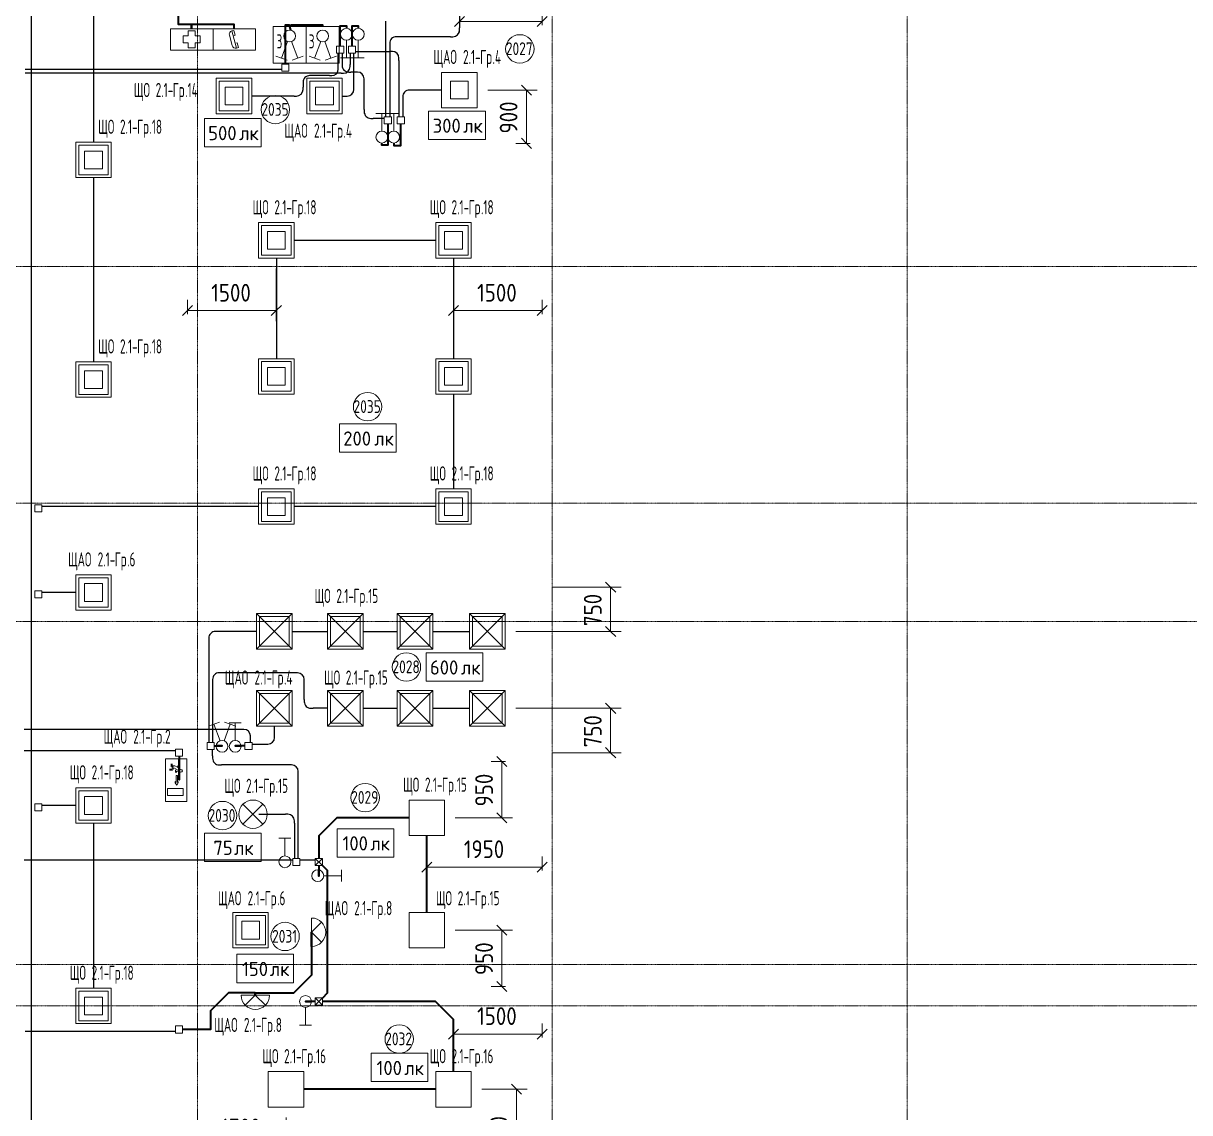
# Model space of a CAD drawing. Header units: millimetres. Extents: x -4730 to 98194, y -4296 to 93388.
# Drawn here: x 6558 to 26276, y 14695 to 33109 of the extents above; entities that cross this region are included whole.
import ezdxf

# ---------------------------------------------------------------- set-up
doc = ezdxf.new("R2010")
doc.units = ezdxf.units.MM
doc.linetypes.add('Линия сетки', pattern=[22.225, 12.7, -3.175, 3.175, -3.175])
for name, color, linetype, lineweight, true_color in [('Кабельные лотки', 5, 'Continuous', 25, 0x0000ff), ('Короба', 7, 'Continuous', 25, 0x008000), ('Соединительные детали коробов', 7, 'Continuous', 25, 0x008000), ('Типовые аннотации', 5, 'Continuous', 18, 0x0000ff)]:
    doc.layers.add(name, color=color, linetype=linetype, lineweight=lineweight, true_color=true_color)
for name, color, linetype, lineweight in [('Марки помещений', 7, 'Continuous', 9), ('Марки силовых электроприборов', 7, 'Continuous', 9), ('Оси', 7, 'Continuous', 9), ('Провода', 7, 'Continuous', 35), ('Размеры', 7, 'Continuous', 9), ('Размеры-120', 7, 'Continuous', 9)]:
    doc.layers.add(name, color=color, linetype=linetype, lineweight=lineweight)
doc.styles.add('GOST Common', font='GOST_Common.ttf', dxfattribs={"width": 0.6, "height": 240})
doc.styles.add('GOST Common_2', font='GOST_Common.ttf', dxfattribs={"height": 240})
doc.styles.add('GOST Common_3', font='GOST_Common.ttf', dxfattribs={"width": 0.9, "height": 300})
doc.styles.add('GOST Common_4', font='GOST_Common.ttf', dxfattribs={"width": 0.8, "height": 216})
doc.dimstyles.new('ADSK_Проверочный', dxfattribs={"dimscale": 304.8, "dimtxt": 301.714499, "dimasz": 0.556693, "dimexe": 0.590551, "dimexo": 0.590551, "dimgap": 0.19685, "dimtad": 1, "dimdec": 3, "dimrnd": 0.001, "dimdsep": 46, "dimtxsty": 'GOST Common_3', "dimblk1": 'OBLIQUE', "dimblk2": 'OBLIQUE', "dimsah": 1, "dimcen": 0.09, "dimazin": 0, "dimtfac": 1, "dimtdec": 4, "dimtix": 1, "dimtmove": 0, "dimatfit": 3, "dimfxl": 1, "dimtvp": 1, "dimtolj": 1, "dimtzin": 0, "dimarcsym": 2})

# ---------------------------------------------------------------- blocks, each defined once
blk = doc.blocks.new('M_Короб_ отвод - Плоский торец - ПВХ - Стандартная-2386742-2-й этаж')
at = {"layer": 'Соединительные детали коробов'}
for p, q in [((0, 111.95), (0, 150.05)), ((-150.05, 0), (-111.95, 0))]:
    blk.add_line(p, q, dxfattribs=at)
blk.add_arc((-111.95, 111.95), 111.95, 270, 0, dxfattribs=at)
blk = doc.blocks.new('DIMBLOCK99-2-й этаж')
at = {"layer": 'Размеры-120'}
for p, q in [((14310, 15090), (15076, 15090)), ((14896, 15090), (14310, 15090)), ((14896, 15090), (14811, 15175)), ((14896, 13510), (14896, 15090)), ((14896, 15090), (14981, 15005)), ((14956, 13510), (14716, 13510)), ((14896, 13510), (14811, 13595)), ((14896, 13510), (14981, 13425)), ((14896, 13510), (14956, 13510))]:
    blk.add_line(p, q, dxfattribs=at)
at = {"layer": 'Размеры-120', "color": 0, "insert": (14444, 13950), "char_height": 300, "width": 840.71, "attachment_point": 1, "rotation": 90, "line_spacing_factor": 1.022761, "style": 'GOST Common_3'}
blk.add_mtext('1580', dxfattribs=at)
blk = doc.blocks.new('_Oblique')
at = {"color": 0, "linetype": 'ByBlock', "lineweight": -2}
blk.add_line((-0.5, -0.5), (0.5, 0.5), dxfattribs=at)
blk = doc.blocks.new('DIMBLOCK100-2-й этаж')
at = {"layer": 'Размеры-120'}
for p, q in [((13830, 15567), (13830, 16204)), ((15330, 15964), (15330, 16204)), ((13830, 16024), (13745, 15940)), ((13830, 16024), (13915, 16109)), ((13830, 16024), (15330, 16024)), ((13830, 16024), (13830, 15567)), ((15330, 16024), (15245, 15940)), ((15330, 16024), (15415, 16109)), ((15330, 16024), (15330, 15964))]:
    blk.add_line(p, q, dxfattribs=at)
at = {"layer": 'Размеры-120', "color": 0, "insert": (14230, 16477), "char_height": 300, "width": 840.71, "attachment_point": 1, "line_spacing_factor": 1.022761, "style": 'GOST Common_3'}
blk.add_mtext('1500', dxfattribs=at)
blk = doc.blocks.new('DIMBLOCK101-2-й этаж')
at = {"layer": 'Размеры-120'}
for p, q in [((11000, 14612), (11000, 13962)), ((11000, 14142), (11000, 14612)), ((9500, 14082), (9500, 14322)), ((9500, 14142), (9585, 14227)), ((11000, 14142), (11085, 14227)), ((9500, 14142), (9415, 14057)), ((9500, 14142), (11000, 14142)), ((9500, 14142), (9500, 14082)), ((11000, 14142), (10915, 14057))]:
    blk.add_line(p, q, dxfattribs=at)
at = {"layer": 'Размеры-120', "color": 0, "insert": (9900, 14594), "char_height": 300, "width": 840.71, "attachment_point": 1, "line_spacing_factor": 1.022761, "style": 'GOST Common_3'}
blk.add_mtext('1500', dxfattribs=at)
blk = doc.blocks.new('DIMBLOCK102-2-й этаж')
at = {"layer": 'Размеры-120'}
for p, q in [((13860, 17780), (14829, 17780)), ((14649, 17780), (13860, 17780)), ((14649, 17780), (14564, 17865)), ((14649, 16830), (14649, 17780)), ((14649, 17780), (14733, 17695)), ((14709, 16830), (14469, 16830)), ((14649, 16830), (14564, 16915)), ((14649, 16830), (14733, 16745)), ((14649, 16830), (14709, 16830))]:
    blk.add_line(p, q, dxfattribs=at)
at = {"layer": 'Размеры-120', "color": 0, "insert": (14197, 17021), "char_height": 300, "width": 681.16, "attachment_point": 1, "rotation": 90, "line_spacing_factor": 1.022761, "style": 'GOST Common_3'}
blk.add_mtext('950', dxfattribs=at)
blk = doc.blocks.new('DIMBLOCK103-2-й этаж')
at = {"layer": 'Размеры-120'}
for p, q in [((14649, 20630), (14564, 20715)), ((14709, 20630), (14469, 20630)), ((14649, 19680), (14649, 20630)), ((14649, 20630), (14733, 20545)), ((14649, 20630), (14709, 20630)), ((14649, 19680), (14564, 19765)), ((13860, 19680), (14829, 19680)), ((14649, 19680), (13860, 19680)), ((14649, 19680), (14733, 19595))]:
    blk.add_line(p, q, dxfattribs=at)
at = {"layer": 'Размеры-120', "color": 0, "insert": (14197, 19871), "char_height": 300, "width": 681.16, "attachment_point": 1, "rotation": 90, "line_spacing_factor": 1.022761, "style": 'GOST Common_3'}
blk.add_mtext('950', dxfattribs=at)
blk = doc.blocks.new('DIMBLOCK104-2-й этаж')
at = {"layer": 'Размеры-120'}
for p, q in [((13380, 19202), (13380, 18666)), ((13380, 18846), (13380, 19202)), ((13380, 18846), (13465, 18931)), ((15330, 18786), (15330, 19026)), ((15330, 18846), (15415, 18931)), ((13380, 18846), (13295, 18761)), ((13380, 18846), (15330, 18846)), ((15330, 18846), (15245, 18761)), ((15330, 18846), (15330, 18786))]:
    blk.add_line(p, q, dxfattribs=at)
at = {"layer": 'Размеры-120', "color": 0, "insert": (14005, 19298), "char_height": 300, "width": 840.71, "attachment_point": 1, "line_spacing_factor": 1.022761, "style": 'GOST Common_3'}
blk.add_mtext('1950', dxfattribs=at)
blk = doc.blocks.new('DIMBLOCK105-2-й этаж')
at = {"layer": 'Размеры-120'}
for p, q in [((14882, 21530), (16667, 21530)), ((16487, 21530), (14882, 21530)), ((16487, 21530), (16402, 21615)), ((16487, 20780), (16487, 21530)), ((16487, 21530), (16572, 21445)), ((15510, 20780), (16667, 20780)), ((16487, 20780), (15510, 20780)), ((16487, 20780), (16402, 20865)), ((16487, 20780), (16572, 20695))]:
    blk.add_line(p, q, dxfattribs=at)
at = {"layer": 'Размеры-120', "color": 0, "insert": (16035, 20871), "char_height": 300, "width": 681.16, "attachment_point": 1, "rotation": 90, "line_spacing_factor": 1.022761, "style": 'GOST Common_3'}
blk.add_mtext('750', dxfattribs=at)
blk = doc.blocks.new('DIMBLOCK106-2-й этаж')
at = {"layer": 'Размеры-120'}
for p, q in [((16487, 23580), (16402, 23665)), ((15510, 23580), (16667, 23580)), ((16487, 23580), (15510, 23580)), ((16487, 23580), (16487, 22830)), ((16487, 23580), (16572, 23495)), ((16487, 22830), (16402, 22915)), ((14882, 22830), (16667, 22830)), ((16487, 22830), (14882, 22830)), ((16487, 22830), (16572, 22745))]:
    blk.add_line(p, q, dxfattribs=at)
at = {"layer": 'Размеры-120', "color": 0, "insert": (16035, 22921), "char_height": 300, "width": 681.16, "attachment_point": 1, "rotation": 90, "line_spacing_factor": 1.022761, "style": 'GOST Common_3'}
blk.add_mtext('750', dxfattribs=at)
blk = doc.blocks.new('DIMBLOCK107-2-й этаж')
at = {"layer": 'Размеры-120'}
for p, q in [((13830, 28962), (13830, 28073)), ((13830, 28253), (13830, 28962)), ((15330, 28193), (15330, 28433)), ((13830, 28253), (13745, 28168)), ((13830, 28253), (13915, 28338)), ((13830, 28253), (15330, 28253)), ((15330, 28253), (15245, 28168)), ((15330, 28253), (15415, 28338)), ((15330, 28253), (15330, 28193))]:
    blk.add_line(p, q, dxfattribs=at)
at = {"layer": 'Размеры-120', "color": 0, "insert": (14230, 28705), "char_height": 300, "width": 840.71, "attachment_point": 1, "line_spacing_factor": 1.022761, "style": 'GOST Common_3'}
blk.add_mtext('1500', dxfattribs=at)
blk = doc.blocks.new('DIMBLOCK108-2-й этаж')
at = {"layer": 'Размеры-120'}
for p, q in [((10835, 28962), (10835, 28073)), ((10835, 28253), (10835, 28962)), ((9335, 28193), (9335, 28433)), ((9335, 28253), (9250, 28168)), ((9335, 28253), (9420, 28338)), ((9335, 28253), (10835, 28253)), ((9335, 28253), (9335, 28193)), ((10835, 28253), (10750, 28168)), ((10835, 28253), (10920, 28338))]:
    blk.add_line(p, q, dxfattribs=at)
at = {"layer": 'Размеры-120', "color": 0, "insert": (9735, 28705), "char_height": 300, "width": 840.71, "attachment_point": 1, "line_spacing_factor": 1.022761, "style": 'GOST Common_3'}
blk.add_mtext('1500', dxfattribs=at)
blk = doc.blocks.new('DIMBLOCK109-2-й этаж')
at = {"layer": 'Размеры-120'}
for p, q in [((13930, 33140), (13845, 33055)), ((13930, 33302), (13930, 32960)), ((13930, 33140), (13930, 33302)), ((13930, 33140), (14015, 33225)), ((13930, 33140), (15330, 33140)), ((15330, 33140), (15245, 33055)), ((15330, 33080), (15330, 33320)), ((15330, 33140), (15415, 33225)), ((15330, 33140), (15330, 33080))]:
    blk.add_line(p, q, dxfattribs=at)
at = {"layer": 'Размеры-120', "color": 0, "insert": (14267, 33592), "char_height": 300, "width": 871.39, "attachment_point": 1, "line_spacing_factor": 1.022761, "style": 'GOST Common_3'}
blk.add_mtext('1400', dxfattribs=at)
blk = doc.blocks.new('DIMBLOCK110-2-й этаж')
at = {"layer": 'Размеры-120'}
for p, q in [((14410, 31980), (15244, 31980)), ((15064, 31980), (14410, 31980)), ((15064, 31980), (14980, 32065)), ((15064, 31080), (15064, 31980)), ((15064, 31980), (15149, 31895)), ((15064, 31080), (14980, 31165)), ((15124, 31080), (14884, 31080)), ((15064, 31080), (15149, 30995)), ((15064, 31080), (15124, 31080))]:
    blk.add_line(p, q, dxfattribs=at)
at = {"layer": 'Размеры-120', "color": 0, "insert": (14612, 31246), "char_height": 300, "width": 681.16, "attachment_point": 1, "rotation": 90, "line_spacing_factor": 1.022761, "style": 'GOST Common_3'}
blk.add_mtext('900', dxfattribs=at)
blk = doc.blocks.new('ADSK_Марка_Помещение_1_ГОСТ21-501-2011 - Номер-85995-2-й этаж')
at = {"layer": 'Марки помещений'}
blk.add_circle((0, 0), 2, dxfattribs=at)
blk = doc.blocks.new('Морка помещения_освещённость_ - Морка помещения_освещённость_-1484368-2-й этаж')
at = {"layer": 'Марки помещений', "color": 190, "true_color": 0x8000ff}
for p, q in [((-4, 0), (-4, 4)), ((-4, 4), (4, 4)), ((4, 4), (4, 0)), ((4, 0), (-4, 0))]:
    blk.add_line(p, q, dxfattribs=at)

msp = doc.modelspace()

# ---------------------------------------------------------------- linework, layer by layer
at = {"layer": 'Кабельные лотки'}
msp.add_line((6695.0021, 278.1437), (6695.0021, 43348.1437), dxfattribs=at)
at = {"layer": 'Короба'}
for p, q in [((7747.264, 33989.5899), (7747.264, 31097.5)), ((13932.264, 33482.5), (13932.264, 33032.55)), ((12688.6516, 31530.7742), (12688.6516, 33142.7077)), ((12751.6516, 32732.45), (12751.6516, 31530.7742)), ((13782.214, 32882.5), (12901.7016, 32882.5)), ((11883.4139, 32374.6383), (11883.4139, 32604.5883)), ((11946.4139, 32604.5883), (11946.4139, 32434.6383)), ((12083.4139, 32604.5883), (12083.4139, 32414.6383)), ((12146.4139, 32030.05), (12146.4139, 32604.5883)), ((12174.9139, 32633.0883), (12758.6016, 32633.0883)), ((12908.6516, 32483.0383), (12908.6516, 31530.7742)), ((10925.9144, 32327.4765), (6588.7808, 32327.4765)), ((11933.3639, 32264.5883), (6588.7808, 32264.5883)), ((11733.3639, 32224.5883), (11436.4639, 32224.5883)), ((12170.1016, 32284.5883), (12096.4639, 32284.5883)), ((11286.4139, 32074.5383), (11286.4139, 32030.05)), ((12320.1516, 31652.3242), (12320.1516, 32134.5383)), ((13634.764, 31980), (13121.7016, 31980)), ((11136.3639, 31880), (10419.764, 31880)), ((11949.764, 31880), (11996.3639, 31880)), ((12971.6516, 31829.95), (12971.6516, 31530.7742)), ((12660.1516, 31502.2742), (12470.2016, 31502.2742)), ((7747.264, 30502.5), (7747.264, 27384.5899)), ((13534.764, 29440), (11134.764, 29440)), ((10837.264, 29142.5), (10837.264, 27437.5)), ((13832.264, 29142.5), (13832.264, 27437.5)), ((13832.264, 26842.5), (13832.264, 25237.5)), ((10539.764, 24940), (6873.353, 24940)), ((13534.764, 24940), (11134.764, 24940)), ((7449.764, 23487.0899), (6873.353, 23487.0899)), ((9693.9697, 22679.95), (9693.9697, 20954.2452)), ((10507.3772, 22830), (9844.0197, 22830)), ((11102.3772, 22830), (11707.3772, 22830)), ((12302.3772, 22830), (12884.764, 22830)), ((13479.764, 22830), (14107.3772, 22830)), ((11157.3272, 22130), (9907.0197, 22130)), ((9756.9697, 21979.95), (9756.9697, 20954.2452)), ((11307.3772, 21680.05), (11307.3772, 21979.95)), ((11707.3772, 21530), (11457.4272, 21530)), ((12302.3772, 21530), (12884.764, 21530)), ((13479.764, 21530), (14107.3772, 21530)), ((10246.9197, 21174.2452), (6573.8721, 21174.2452)), ((10804.8772, 21075.7952), (10804.8772, 21232.5)), ((10396.9697, 20954.2452), (10396.9697, 21024.1952)), ((10425.4697, 20925.7452), (10654.8272, 20925.7452)), ((9131.386, 20812.8544), (6571.386, 20812.8544)), ((9756.9697, 20724.1653), (9756.9697, 20834.2452)), ((11055.3221, 20574.1153), (9907.0197, 20574.1153)), ((11205.3721, 18994.1153), (11205.3721, 20424.0653)), ((7449.764, 19887.0899), (6873.353, 19887.0899)), ((10540, 19740), (10992.3221, 19740)), ((7747.264, 19589.5899), (7747.264, 16797.5)), ((11142.3721, 19589.95), (11142.3721, 18994.1153)), ((11113.8721, 18965.6153), (6573.8721, 18965.6153)), ((11493.8721, 18965.6153), (11233.8721, 18965.6153)), ((9131.386, 16069.8544), (6591.386, 16069.8544))]:
    msp.add_line(p, q, dxfattribs=at)
at = {"layer": 'Оси', "linetype": 'Линия сетки'}
for p, q in [((9500, 93388.3703), (9500, -3096.3487)), ((15500, 93388.3703), (15500, -3096.3487)), ((21500, 93388.3703), (21500, -3096.3487)), ((98194.2682, 29000), (-3530.0173, 29000)), ((98194.2682, 25000), (-3530.0173, 25000)), ((98194.2682, 23000), (-3530.0173, 23000)), ((98194.2682, 17200), (-3530.0173, 17200)), ((98194.2682, 16500), (-3530.0173, 16500))]:
    msp.add_line(p, q, dxfattribs=at)
at = {"layer": 'Провода'}
for p, q in [((13380.3575, 18080), (13380.3575, 19380)), ((13530, 15090), (11300, 15090))]:
    msp.add_line(p, q, dxfattribs=at)
at = {"layer": 'Провода', "flags": 128}
for points in [[(9401.4515, 33016.7452), (9400, 33090), (9180.4662, 33090), (9180.4696, 33228.3234)], [(10121.4515, 33016.7452), (10120, 33090), (9400, 33090), (9401.4515, 33016.7452)], [(11080.3492, 32995), (11060, 33075), (10985.9096, 33075), (10985.914, 32418.9765)], [(11620, 33054.3567), (11620, 33075), (11080, 33075), (11078.7513, 33054.3567)], [(11914.9131, 32724.5883), (11914.909, 33064.5903), (12020, 33064.5903), (12020, 33024.3567)], [(12114.9131, 32724.5883), (12114.909, 33064.5903), (12220, 33064.5903), (12220, 33024.3567)], [(12720.151, 31410.7742), (12720.1468, 31050.7762), (12620.0416, 31050.7762), (12620.0416, 31085.6433)], [(12820.0416, 31085.6433), (12820.0416, 31045), (12940.1468, 31045), (12940.151, 31410.7742)], [(9191.3854, 20721.3544), (9191.3812, 20320), (9191.3812, 20674.9821)], [(9785.4697, 20894.2458), (9917.864, 20894.2472), (9818.1272, 20894.2472)], [(10305.4697, 20894.2457), (10140, 20894.2472), (10239.7369, 20894.2472)], [(13080, 19680), (11858.6673, 19680), (11553.8692, 19375.2), (11553.8717, 18994.1153)], [(11553.8709, 18874.1153), (11553.8673, 18694.1173), (11553.8673, 18798.3254)], [(11613.8709, 18874.1153), (11695.2886, 18792.696), (11695.2886, 16712.696), (11613.8721, 16632.9121)], [(11432.0728, 17505.009), (11430, 17745), (11430, 17019.8), (11125.2, 16715), (10480, 16715), (10480, 16680)], [(10480, 16680), (10480, 16720), (10024.8, 16720), (9720, 16415.2), (9720, 16103.4708), (9251.386, 16101.5946)], [(11493.8721, 16574.1158), (11328.1871, 16574.1173), (11428.1868, 16574.1173)], [(13830.4576, 15390), (13831.799, 16269.3177), (13527.464, 16574.1171), (11613.8721, 16574.1153)]]:
    msp.add_lwpolyline(points, dxfattribs=at)
at = {"layer": 'Типовые аннотации', "color": 96, "true_color": 0x008000}
for p, q in [((9045.0179, 32656.7452), (9045.0179, 33016.7452)), ((9045.0179, 33016.7452), (9765.0179, 33016.7452)), ((9405.0179, 32980.7452), (9345.0179, 32980.7452)), ((9345.0179, 32980.7452), (9345.0179, 32896.7452)), ((9405.0179, 32980.7452), (9465.0179, 32980.7452)), ((9465.0179, 32980.7452), (9465.0179, 32896.7452)), ((9765.0179, 33016.7452), (9765.0179, 32656.7452)), ((9765.0179, 32656.7452), (9765.0179, 33016.7452)), ((9765.0179, 33016.7452), (10485.0179, 33016.7452)), ((10084.5846, 32980.7813), (10119.358, 32990.0988)), ((10162.2304, 32691.0036), (10084.5846, 32980.7813)), ((10119.358, 32990.0988), (10141.0988, 32908.961)), ((10485.0179, 33016.7452), (10485.0179, 32656.7452)), ((9261.0179, 32836.7452), (9261.0179, 32896.7452)), ((9261.0179, 32896.7452), (9345.0179, 32896.7452)), ((9261.0179, 32836.7452), (9261.0179, 32776.7452)), ((9261.0179, 32776.7452), (9345.0179, 32776.7452)), ((9345.0179, 32692.7452), (9345.0179, 32776.7452)), ((9549.0179, 32896.7452), (9465.0179, 32896.7452)), ((9465.0179, 32692.7452), (9465.0179, 32776.7452)), ((9549.0179, 32776.7452), (9465.0179, 32776.7452)), ((9549.0179, 32836.7452), (9549.0179, 32896.7452)), ((9549.0179, 32836.7452), (9549.0179, 32776.7452)), ((10042.1582, 32907.2966), (10088.7457, 32733.43)), ((10141.0988, 32908.961), (10106.3254, 32899.6435)), ((10140.4896, 32772.1413), (10175.2629, 32781.4588)), ((10175.2629, 32781.4588), (10197.0037, 32700.3211)), ((9765.0179, 32656.7452), (9045.0179, 32656.7452)), ((9405.0179, 32692.7452), (9345.0179, 32692.7452)), ((9405.0179, 32692.7452), (9465.0179, 32692.7452)), ((10485.0179, 32656.7452), (9765.0179, 32656.7452)), ((10197.0037, 32700.3211), (10162.2304, 32691.0036)), ((8961.7452, 20674.9821), (9321.7452, 20674.9821)), ((8961.7452, 19954.9821), (8961.7452, 20674.9821)), ((9055.6279, 20540.2637), (9055.6279, 20594.2637)), ((9090.4509, 20540.2637), (9055.6279, 20540.2637)), ((9067.6279, 20500.733), (9090.4509, 20540.2637)), ((9073.6279, 20594.2637), (9073.6279, 20558.2637)), ((9073.6279, 20558.2637), (9121.6279, 20558.2637)), ((9102.0202, 20524.3022), (9078.0202, 20482.733)), ((9164.374, 20488.3022), (9102.0202, 20524.3022)), ((9121.6279, 20558.2637), (9183.9817, 20522.2637)), ((9183.9817, 20537.4791), (9161.8048, 20550.2829)), ((9170.8048, 20565.8714), (9201.9817, 20547.8714)), ((9201.9817, 20511.8714), (9177.9817, 20470.3022)), ((9201.9817, 20547.8714), (9201.9817, 20511.8714)), ((9321.7452, 20674.9821), (9321.7452, 19954.9821)), ((9030.0202, 20500.733), (9067.6279, 20500.733)), ((9078.0202, 20482.733), (9030.0202, 20482.733)), ((9129.9817, 20446.3022), (9129.9817, 20488.3022)), ((9163.7977, 20394.461), (9139.7977, 20394.461)), ((9139.7977, 20394.461), (9139.7977, 20274.461)), ((9177.9817, 20470.3022), (9147.9817, 20470.3022)), ((9147.9817, 20470.3022), (9147.9817, 20446.3022)), ((9163.7977, 20274.461), (9163.7977, 20394.461)), ((9259.594, 20176.359), (8995.594, 20176.359)), ((8995.594, 20176.359), (8995.594, 20056.359)), ((9139.7977, 20274.461), (9127.7977, 20295.2456)), ((9127.7977, 20295.2456), (9127.7977, 20271.2456)), ((9127.7977, 20271.2456), (9151.7977, 20229.6764)), ((9151.7977, 20229.6764), (9175.7977, 20271.2456)), ((9175.7977, 20295.2456), (9163.7977, 20274.461)), ((9175.7977, 20271.2456), (9175.7977, 20295.2456)), ((9259.594, 20056.359), (9259.594, 20176.359)), ((9321.7452, 19954.9821), (8961.7452, 19954.9821)), ((8995.594, 20056.359), (9259.594, 20056.359))]:
    msp.add_line(p, q, dxfattribs=at)
at = {"layer": 'Типовые аннотации'}
for p, q in [((10780, 33054.3567), (11340, 33054.3567)), ((10780, 32434.3567), (10780, 33054.3567)), ((11340, 33054.3567), (11340, 32434.3567)), ((11340, 33054.3567), (11900, 33054.3567)), ((11340, 32434.3567), (11340, 33054.3567)), ((11900, 33054.3567), (11900, 32434.3567)), ((11025.798, 32800.3874), (10923.1919, 32518.4796)), ((11094.202, 32800.3874), (11196.8081, 32518.4796)), ((11585.798, 32800.3874), (11483.1919, 32518.4796)), ((11654.202, 32800.3874), (11756.8081, 32518.4796)), ((12020, 32824.3567), (12020, 32524.3567)), ((10829.2227, 32552.6816), (11017.1612, 32484.2776)), ((11290.7773, 32552.6816), (11102.8388, 32484.2776)), ((11389.2227, 32552.6816), (11577.1612, 32484.2776)), ((11850.7773, 32552.6816), (11662.8388, 32484.2776)), ((11340, 32434.3567), (10780, 32434.3567)), ((11900, 32434.3567), (11340, 32434.3567)), ((11920, 32524.3567), (12120, 32524.3567)), ((9820, 32180), (10420, 32180)), ((9820, 31580), (9820, 32180)), ((10420, 32180), (10420, 31580)), ((9870, 32130), (10370, 32130)), ((9870, 31630), (9870, 32130)), ((9970, 32030), (9970, 31730)), ((10270, 32030), (9970, 32030)), ((10270, 31730), (10270, 32030)), ((10370, 32130), (10370, 31630)), ((10420, 31580), (9820, 31580)), ((10370, 31630), (9870, 31630)), ((9970, 31730), (10270, 31730)), ((12720.0416, 31585.6433), (12520.0416, 31585.6433)), ((12620.0416, 31285.6433), (12620.0416, 31585.6433)), ((7445, 31100), (8045, 31100)), ((7445, 30500), (7445, 31100)), ((7495, 31050), (7995, 31050)), ((7495, 30550), (7495, 31050)), ((7995, 31050), (7995, 30550)), ((8045, 31100), (8045, 30500)), ((7595, 30950), (7595, 30650)), ((7895, 30950), (7595, 30950)), ((7895, 30650), (7895, 30950)), ((7595, 30650), (7895, 30650)), ((8045, 30500), (7445, 30500)), ((7995, 30550), (7495, 30550)), ((10535, 29740), (11135, 29740)), ((10535, 29140), (10535, 29740)), ((10585, 29690), (11085, 29690)), ((10585, 29190), (10585, 29690)), ((10685, 29590), (10685, 29290)), ((10985, 29590), (10685, 29590)), ((10985, 29290), (10985, 29590)), ((11085, 29690), (11085, 29190)), ((11135, 29740), (11135, 29140)), ((13530, 29740), (14130, 29740)), ((13530, 29140), (13530, 29740)), ((13580, 29690), (14080, 29690)), ((13580, 29190), (13580, 29690)), ((13680, 29590), (13680, 29290)), ((13980, 29590), (13680, 29590)), ((13980, 29290), (13980, 29590)), ((14080, 29690), (14080, 29190)), ((14130, 29740), (14130, 29140)), ((11085, 29190), (10585, 29190)), ((10685, 29290), (10985, 29290)), ((14080, 29190), (13580, 29190)), ((13680, 29290), (13980, 29290)), ((11135, 29140), (10535, 29140)), ((14130, 29140), (13530, 29140)), ((10535, 27440), (11135, 27440)), ((10535, 26840), (10535, 27440)), ((11135, 27440), (11135, 26840)), ((13530, 27440), (14130, 27440)), ((13530, 26840), (13530, 27440)), ((14130, 27440), (14130, 26840)), ((7445, 27387.0899), (8045, 27387.0899)), ((7445, 26787.0899), (7445, 27387.0899)), ((7495, 27337.0899), (7995, 27337.0899)), ((7495, 26837.0899), (7495, 27337.0899)), ((7595, 27237.0899), (7595, 26937.0899)), ((7895, 27237.0899), (7595, 27237.0899)), ((7895, 26937.0899), (7895, 27237.0899)), ((7995, 27337.0899), (7995, 26837.0899)), ((8045, 27387.0899), (8045, 26787.0899)), ((10585, 27390), (11085, 27390)), ((10585, 26890), (10585, 27390)), ((10685, 27290), (10685, 26990)), ((10985, 27290), (10685, 27290)), ((10985, 26990), (10985, 27290)), ((11085, 27390), (11085, 26890)), ((13580, 27390), (14080, 27390)), ((13580, 26890), (13580, 27390)), ((13680, 27290), (13680, 26990)), ((13980, 27290), (13680, 27290)), ((13980, 26990), (13980, 27290)), ((14080, 27390), (14080, 26890)), ((7995, 26837.0899), (7495, 26837.0899)), ((7595, 26937.0899), (7895, 26937.0899)), ((11135, 26840), (10535, 26840)), ((11085, 26890), (10585, 26890)), ((10685, 26990), (10985, 26990)), ((14130, 26840), (13530, 26840)), ((14080, 26890), (13580, 26890)), ((13680, 26990), (13980, 26990)), ((8045, 26787.0899), (7445, 26787.0899)), ((10535, 25240), (11135, 25240)), ((10535, 24640), (10535, 25240)), ((11135, 25240), (11135, 24640)), ((13530, 25240), (14130, 25240)), ((13530, 24640), (13530, 25240)), ((14130, 25240), (14130, 24640)), ((10585, 25190), (11085, 25190)), ((10585, 24690), (10585, 25190)), ((10685, 25090), (10685, 24790)), ((10985, 25090), (10685, 25090)), ((10985, 24790), (10985, 25090)), ((11085, 25190), (11085, 24690)), ((13580, 25190), (14080, 25190)), ((13580, 24690), (13580, 25190)), ((13680, 25090), (13680, 24790)), ((13980, 25090), (13680, 25090)), ((13980, 24790), (13980, 25090)), ((14080, 25190), (14080, 24690)), ((11085, 24690), (10585, 24690)), ((10685, 24790), (10985, 24790)), ((14080, 24690), (13580, 24690)), ((13680, 24790), (13980, 24790)), ((11135, 24640), (10535, 24640)), ((14130, 24640), (13530, 24640)), ((10502.6132, 23130), (11102.6132, 23130)), ((10502.6132, 22530), (10502.6132, 23130)), ((10502.6132, 23130), (11102.6132, 22530)), ((10502.6132, 22530), (11102.6132, 23130)), ((10552.6132, 23080), (11052.6132, 23080)), ((10552.6132, 22580), (10552.6132, 23080)), ((11052.6132, 23080), (11052.6132, 22580)), ((11102.6132, 23130), (11102.6132, 22530)), ((11702.6132, 23130), (12302.6132, 23130)), ((11702.6132, 22530), (11702.6132, 23130)), ((11702.6132, 23130), (12302.6132, 22530)), ((11702.6132, 22530), (12302.6132, 23130)), ((11752.6132, 23080), (12252.6132, 23080)), ((11752.6132, 22580), (11752.6132, 23080)), ((12252.6132, 23080), (12252.6132, 22580)), ((12302.6132, 23130), (12302.6132, 22530)), ((12880, 23130), (13480, 23130)), ((12880, 22530), (12880, 23130)), ((12880, 23130), (13480, 22530)), ((12880, 22530), (13480, 23130)), ((12930, 23080), (13430, 23080)), ((12930, 22580), (12930, 23080)), ((13430, 23080), (13430, 22580)), ((13480, 23130), (13480, 22530)), ((14102.6132, 23130), (14702.6132, 23130)), ((14102.6132, 22530), (14102.6132, 23130)), ((14102.6132, 23130), (14702.6132, 22530)), ((14102.6132, 22530), (14702.6132, 23130)), ((14152.6132, 23080), (14652.6132, 23080)), ((14152.6132, 22580), (14152.6132, 23080)), ((14652.6132, 23080), (14652.6132, 22580)), ((14702.6132, 23130), (14702.6132, 22530)), ((11102.6132, 22530), (10502.6132, 22530)), ((11052.6132, 22580), (10552.6132, 22580)), ((12302.6132, 22530), (11702.6132, 22530)), ((12252.6132, 22580), (11752.6132, 22580)), ((13480, 22530), (12880, 22530)), ((13430, 22580), (12930, 22580)), ((14702.6132, 22530), (14102.6132, 22530)), ((14652.6132, 22580), (14152.6132, 22580)), ((11702.6132, 21830), (12302.6132, 21830)), ((11702.6132, 21230), (11702.6132, 21830)), ((11702.6132, 21830), (12302.6132, 21230)), ((11702.6132, 21230), (12302.6132, 21830)), ((11752.6132, 21780), (12252.6132, 21780)), ((11752.6132, 21280), (11752.6132, 21780)), ((12252.6132, 21780), (12252.6132, 21280)), ((12302.6132, 21830), (12302.6132, 21230)), ((12880, 21830), (13480, 21830)), ((12880, 21230), (12880, 21830)), ((12880, 21830), (13480, 21230)), ((12880, 21230), (13480, 21830)), ((12930, 21780), (13430, 21780)), ((12930, 21280), (12930, 21780)), ((13430, 21780), (13430, 21280)), ((13480, 21830), (13480, 21230)), ((14102.6132, 21830), (14702.6132, 21830)), ((14102.6132, 21230), (14102.6132, 21830)), ((14102.6132, 21830), (14702.6132, 21230)), ((14102.6132, 21230), (14702.6132, 21830)), ((14152.6132, 21780), (14652.6132, 21780)), ((14152.6132, 21280), (14152.6132, 21780)), ((14652.6132, 21780), (14652.6132, 21280)), ((14702.6132, 21830), (14702.6132, 21230)), ((9687.0867, 21228.6728), (9875.0252, 21297.0768)), ((10148.6414, 21228.6728), (9960.7028, 21297.0768)), ((9883.662, 20980.967), (9781.056, 21262.8748)), ((9952.0661, 20980.967), (10054.6721, 21262.8748)), ((12302.6132, 21230), (11702.6132, 21230)), ((12252.6132, 21280), (11752.6132, 21280)), ((13480, 21230), (12880, 21230)), ((13430, 21280), (12930, 21280)), ((14702.6132, 21230), (14102.6132, 21230)), ((14652.6132, 21280), (14152.6132, 21280)), ((7445, 20187.0899), (8045, 20187.0899)), ((7445, 19587.0899), (7445, 20187.0899)), ((7495, 20137.0899), (7995, 20137.0899)), ((7495, 19637.0899), (7495, 20137.0899)), ((7995, 20137.0899), (7995, 19637.0899)), ((8045, 20187.0899), (8045, 19587.0899)), ((7595, 20037.0899), (7595, 19737.0899)), ((7895, 20037.0899), (7595, 20037.0899)), ((7895, 19737.0899), (7895, 20037.0899)), ((13080, 19980), (13680, 19980)), ((13080, 19380), (13080, 19980)), ((13680, 19980), (13680, 19380)), ((7595, 19737.0899), (7895, 19737.0899)), ((10440, 19740), (10270.2944, 19909.7056)), ((10440, 19740), (10270.2944, 19570.2944)), ((10440, 19740), (10609.7056, 19909.7056)), ((10440, 19740), (10609.7056, 19570.2944)), ((8045, 19587.0899), (7445, 19587.0899)), ((7995, 19637.0899), (7495, 19637.0899)), ((11080, 19335.6433), (10880, 19335.6433)), ((10980, 19035.6433), (10980, 19335.6433)), ((13680, 19380), (13080, 19380)), ((11935.6433, 18600), (11935.6433, 18800)), ((11635.6433, 18700), (11935.6433, 18700)), ((13080, 18080), (13680, 18080)), ((13080, 17480), (13080, 18080)), ((13680, 18080), (13680, 17480)), ((13680, 17480), (13080, 17480)), ((7445, 16800), (8045, 16800)), ((7445, 16200), (7445, 16800)), ((8045, 16800), (8045, 16200)), ((7495, 16750), (7995, 16750)), ((7495, 16250), (7495, 16750)), ((7595, 16650), (7595, 16350)), ((7895, 16650), (7595, 16650)), ((7895, 16350), (7895, 16650)), ((7995, 16750), (7995, 16250)), ((11328.1871, 16474.3567), (11328.1871, 16174.3567)), ((8045, 16200), (7445, 16200)), ((7995, 16250), (7495, 16250)), ((7595, 16350), (7895, 16350)), ((11228.1871, 16174.3567), (11428.1871, 16174.3567)), ((10700, 15390), (11300, 15390)), ((10700, 14790), (10700, 15390)), ((11300, 15390), (11300, 14790)), ((13530, 15390), (14130, 15390)), ((13530, 14790), (13530, 15390)), ((14130, 15390), (14130, 14790)), ((11300, 14790), (10700, 14790)), ((14130, 14790), (13530, 14790))]:
    msp.add_line(p, q, dxfattribs=at)
at = {"layer": 'Типовые аннотации', "color": 1, "true_color": 0xff0000}
for p, q in [((12220, 32824.3567), (12220, 32524.3567)), ((10925.9144, 32418.9765), (11045.9144, 32418.9765)), ((10925.9144, 32298.9765), (10925.9144, 32418.9765)), ((11045.9144, 32418.9765), (11045.9144, 32298.9765)), ((12120, 32524.3567), (12320, 32524.3567)), ((11045.9144, 32298.9765), (10925.9144, 32298.9765)), ((11350, 32180), (11950, 32180)), ((11350, 31580), (11350, 32180)), ((11950, 32180), (11950, 31580)), ((13630, 32280), (14230, 32280)), ((13630, 31680), (13630, 32280)), ((14230, 32280), (14230, 31680)), ((11400, 32130), (11900, 32130)), ((11400, 31630), (11400, 32130)), ((11500, 32030), (11500, 31730)), ((11800, 32030), (11500, 32030)), ((11800, 31730), (11800, 32030)), ((11900, 32130), (11900, 31630)), ((13780, 32130), (13780, 31830)), ((14080, 32130), (13780, 32130)), ((14080, 31830), (14080, 32130)), ((13780, 31830), (14080, 31830)), ((11950, 31580), (11350, 31580)), ((11900, 31630), (11400, 31630)), ((11500, 31730), (11800, 31730)), ((12920.0416, 31585.6433), (12720.0416, 31585.6433)), ((12820.0416, 31285.6433), (12820.0416, 31585.6433)), ((14230, 31680), (13630, 31680)), ((7445, 23787.0899), (8045, 23787.0899)), ((7445, 23187.0899), (7445, 23787.0899)), ((7495, 23737.0899), (7995, 23737.0899)), ((7495, 23237.0899), (7495, 23737.0899)), ((7995, 23737.0899), (7995, 23237.0899)), ((8045, 23787.0899), (8045, 23187.0899)), ((6753.353, 23515.5899), (6873.353, 23515.5899)), ((6753.353, 23395.5899), (6753.353, 23515.5899)), ((6873.353, 23515.5899), (6873.353, 23395.5899)), ((7595, 23637.0899), (7595, 23337.0899)), ((7895, 23637.0899), (7595, 23637.0899)), ((7895, 23337.0899), (7895, 23637.0899)), ((6873.353, 23395.5899), (6753.353, 23395.5899)), ((7595, 23337.0899), (7895, 23337.0899)), ((8045, 23187.0899), (7445, 23187.0899)), ((7995, 23237.0899), (7495, 23237.0899)), ((10502.6132, 21830), (11102.6132, 21830)), ((10502.6132, 21230), (10502.6132, 21830)), ((10502.6132, 21830), (11102.6132, 21230)), ((10502.6132, 21230), (11102.6132, 21830)), ((10552.6132, 21780), (11052.6132, 21780)), ((10552.6132, 21280), (10552.6132, 21780)), ((11052.6132, 21780), (11052.6132, 21280)), ((11102.6132, 21830), (11102.6132, 21230)), ((10240, 21286.9977), (10040, 21286.9977)), ((10140, 20986.9977), (10140, 21286.9977)), ((11102.6132, 21230), (10502.6132, 21230)), ((11052.6132, 21280), (10552.6132, 21280)), ((9131.386, 20841.3544), (9251.386, 20841.3544)), ((9131.386, 20721.3544), (9131.386, 20841.3544)), ((9251.386, 20721.3544), (9131.386, 20721.3544)), ((9251.386, 20841.3544), (9251.386, 20721.3544)), ((10100, 18080), (10700, 18080)), ((10100, 17480), (10100, 18080)), ((10150, 18030), (10650, 18030)), ((10150, 17530), (10150, 18030)), ((10650, 18030), (10650, 17530)), ((10700, 18080), (10700, 17480)), ((11430, 17985), (11430, 17505)), ((10250, 17930), (10250, 17630)), ((10550, 17930), (10250, 17930)), ((10550, 17630), (10550, 17930)), ((11430, 17745), (11599.7056, 17914.7056)), ((10250, 17630), (10550, 17630)), ((11430, 17745), (11599.7056, 17575.2944)), ((10700, 17480), (10100, 17480)), ((10650, 17530), (10150, 17530)), ((10720, 16680), (10240, 16680)), ((10480, 16680), (10310.2944, 16510.2944)), ((10480, 16680), (10649.7056, 16510.2944)), ((9131.386, 16161.3544), (9251.386, 16161.3544)), ((9131.386, 16041.3544), (9131.386, 16161.3544)), ((9251.386, 16041.3544), (9131.386, 16041.3544)), ((9251.386, 16161.3544), (9251.386, 16041.3544))]:
    msp.add_line(p, q, dxfattribs=at)
at = {"layer": 'Типовые аннотации', "color": 16, "true_color": 0x800000}
for p, q in [((11854.9139, 32724.5883), (11974.9139, 32724.5883)), ((11854.9139, 32604.5883), (11854.9139, 32724.5883)), ((11974.9139, 32604.5883), (11854.9139, 32604.5883)), ((11974.9139, 32724.5883), (11974.9139, 32604.5883)), ((6753.353, 24968.5), (6873.353, 24968.5)), ((6753.353, 24848.5), (6753.353, 24968.5)), ((6873.353, 24848.5), (6753.353, 24848.5)), ((6873.353, 24968.5), (6873.353, 24848.5)), ((9665.4697, 20954.2452), (9785.4697, 20954.2452)), ((9665.4697, 20834.2452), (9665.4697, 20954.2452)), ((9785.4697, 20954.2452), (9785.4697, 20834.2452)), ((9785.4697, 20834.2452), (9665.4697, 20834.2452)), ((6753.353, 19915.5899), (6873.353, 19915.5899)), ((6753.353, 19795.5899), (6753.353, 19915.5899)), ((6873.353, 19915.5899), (6873.353, 19795.5899)), ((6873.353, 19795.5899), (6753.353, 19795.5899)), ((11113.8721, 18994.1153), (11233.8721, 18994.1153)), ((11113.8721, 18874.1153), (11113.8721, 18994.1153)), ((11233.8721, 18994.1153), (11233.8721, 18874.1153)), ((11233.8721, 18874.1153), (11113.8721, 18874.1153)), ((11493.8721, 16634.1153), (11613.8721, 16634.1153)), ((11493.8721, 16514.1153), (11493.8721, 16634.1153)), ((11493.8721, 16634.1153), (11613.8721, 16514.1153)), ((11493.8721, 16514.1153), (11613.8721, 16634.1153)), ((11613.8721, 16634.1153), (11613.8721, 16514.1153)), ((11613.8721, 16514.1153), (11493.8721, 16514.1153))]:
    msp.add_line(p, q, dxfattribs=at)
at = {"layer": 'Типовые аннотации', "color": 7}
for p, q in [((12054.9139, 32724.5883), (12174.9139, 32724.5883)), ((12054.9139, 32604.5883), (12054.9139, 32724.5883)), ((12174.9139, 32604.5883), (12054.9139, 32604.5883)), ((12174.9139, 32724.5883), (12174.9139, 32604.5883)), ((12660.1516, 31530.7742), (12780.1516, 31530.7742)), ((12660.1516, 31410.7742), (12660.1516, 31530.7742)), ((12780.1516, 31410.7742), (12660.1516, 31410.7742)), ((12780.1516, 31530.7742), (12780.1516, 31410.7742)), ((12880.1516, 31530.7742), (13000.1516, 31530.7742)), ((12880.1516, 31410.7742), (12880.1516, 31530.7742)), ((13000.1516, 31410.7742), (12880.1516, 31410.7742)), ((13000.1516, 31530.7742), (13000.1516, 31410.7742)), ((10305.4697, 20954.2452), (10425.4697, 20954.2452)), ((10305.4697, 20834.2452), (10305.4697, 20954.2452)), ((10425.4697, 20954.2452), (10425.4697, 20834.2452)), ((10425.4697, 20834.2452), (10305.4697, 20834.2452)), ((11493.8721, 18994.1153), (11613.8721, 18994.1153)), ((11493.8721, 18874.1153), (11493.8721, 18994.1153)), ((11493.8721, 18994.1153), (11613.8721, 18874.1153)), ((11493.8721, 18874.1153), (11613.8721, 18994.1153)), ((11613.8721, 18994.1153), (11613.8721, 18874.1153)), ((11613.8721, 18874.1153), (11493.8721, 18874.1153))]:
    msp.add_line(p, q, dxfattribs=at)
at = {"layer": 'Типовые аннотации'}
for centre, radius in [((11060, 32894.3567), 100), ((11620, 32894.3567), 100), ((12020, 32924.3567), 100), ((12620.0416, 31185.6433), 100), ((9917.864, 20886.9977), 100), ((10440, 19740), 240), ((10980, 18935.6433), 100), ((11535.6433, 18700), 100), ((11328.1871, 16574.3567), 100)]:
    msp.add_circle(centre, radius, dxfattribs=at)
at = {"layer": 'Типовые аннотации', "color": 1, "true_color": 0xff0000}
for centre in [(12220, 32924.3567), (12820.0416, 31185.6433), (10140, 20886.9977)]:
    msp.add_circle(centre, 100, dxfattribs=at)
at = {"layer": 'Типовые аннотации', "color": 96, "true_color": 0x008000}
msp.add_circle((9222.5129, 20472.3049), 24, dxfattribs=at)
for centre, start, end in [((10100.1138, 32922.8258), 105, 195), ((10146.7012, 32748.9591), 195, 285)]:
    msp.add_arc(centre, 60, start, end, dxfattribs=at)
at = {"layer": 'Типовые аннотации', "color": 1, "true_color": 0xff0000}
for centre, start, end in [((11430, 17745), 270, 90), ((10480, 16680), 180, 0)]:
    msp.add_arc(centre, 240, start, end, dxfattribs=at)

# ---------------------------------------------------------------- block references
at = {"layer": 'Марки помещений', "xscale": 120, "yscale": 120, "zscale": 120}
for p in [(14952.1158, 32676.3706), (10819.1736, 31650.6813), (12377.175, 26627.8268), (13035.2848, 22228.2382), (12337.5262, 20020.8986), (9925.5539, 19717.1888), (10984.1274, 17673.5551), (12912.8411, 15939.201)]:
    msp.add_blockref('ADSK_Марка_Помещение_1_ГОСТ21-501-2011 - Номер-85995-2-й этаж', p, dxfattribs=at)
at = {"layer": 'Марки помещений', "color": 190, "true_color": 0x8000ff, "xscale": 120, "yscale": 120, "zscale": 120}
for p in [(13890.2727, 31145.9869), (10099.1736, 31021.2256), (12383.017, 25858.4654), (13848.2246, 21988.2382), (10098.9387, 18938.7127), (12343.3682, 19015.0728), (10644.8695, 16892.4224), (12918.6831, 15219.201)]:
    msp.add_blockref('Морка помещения_освещённость_ - Морка помещения_освещённость_-1484368-2-й этаж', p, dxfattribs=at)
at = {"layer": 'Соединительные детали коробов'}
for p in [(13932.264, 32882.5), (11883.4139, 32224.5883), (12083.4139, 32264.5883), (11286.4139, 31880), (12146.4139, 31880), (10804.8772, 20925.7452)]:
    msp.add_blockref('M_Короб_ отвод - Плоский торец - ПВХ - Стандартная-2386742-2-й этаж', p, dxfattribs=at)
for p, rotation in [((12751.6516, 32882.5), 180), ((12908.6516, 32633.0883), 90), ((11946.4139, 32284.5883), 270), ((11286.4139, 32224.5883), 180), ((12320.1516, 32284.5883), 90), ((12971.6516, 31980), 180), ((12320.1516, 31502.2742), 270), ((9693.9697, 22830), 180), ((9756.9697, 22130), 180), ((11307.3772, 22130), 90), ((11307.3772, 21530), 270), ((10396.9697, 21174.2452), 90), ((9756.9697, 20574.1153), 270), ((11205.3721, 20574.1153), 90), ((11142.3721, 19740), 90)]:
    msp.add_blockref('M_Короб_ отвод - Плоский торец - ПВХ - Стандартная-2386742-2-й этаж', p, dxfattribs=dict(at, rotation=rotation))

# ---------------------------------------------------------------- texts
at = {"layer": 'Марки помещений', "char_height": 216, "attachment_point": 1, "style": 'GOST Common_4'}
for s, insert, width in [('2027', (14715.1598, 32787.1579), 584.9112), ('2035', (10582.2176, 31761.4685), 584.9112), ('2035', (12140.2191, 26738.614), 584.9112), ('2028', (12798.3288, 22339.0254), 584.9112), ('2029', (12100.5702, 20131.6858), 584.9112), ('2030', (9688.598, 19827.976), 584.9112), ('2031', (10763.0114, 17784.3423), 546.4302), ('2032', (12675.8851, 16049.9882), 584.9112)]:
    msp.add_mtext(s, dxfattribs=dict(at, insert=insert, width=width))
at = {"layer": 'Марки помещений', "color": 190, "true_color": 0x8000ff, "char_height": 240, "attachment_point": 1, "style": 'GOST Common_2'}
for s, insert, width in [('500', (9683.0897, 31372.9375), 634.9365), ('300', (13478.3888, 31497.6988), 625.31625), ('лк', (13994.3263, 31497.6988), 413.67075), ('лк', (10206.9647, 31372.9375), 413.67075), ('200', (11966.9332, 26210.1773), 634.9365), ('лк', (12490.8082, 26210.1773), 413.67075), ('600', (13432.1407, 22339.9501), 634.9365), ('лк', (13956.0157, 22339.9501), 413.67075), ('100', (11955.4843, 19366.7848), 567.59475), ('75', (9770.4548, 19290.4247), 423.291), ('лк', (10119.7048, 19290.4247), 413.67075), ('лк', (12423.7968, 19366.7848), 413.67075), ('150', (10256.9857, 17244.1344), 567.59475), ('лк', (10725.2982, 17244.1344), 413.67075), ('100', (12530.7992, 15570.913), 567.59475), ('лк', (12999.1117, 15570.913), 413.67075)]:
    msp.add_mtext(s, dxfattribs=dict(at, insert=insert, width=width))
at = {"layer": 'Марки силовых электроприборов', "char_height": 240, "attachment_point": 1, "style": 'GOST Common'}
for s, insert, width in [('\\fGOST Common|b0|i0|c204|p34|;\\W.6;3', (10839.3395, 32923.1722), 121.21515), ('\\fGOST Common|b0|i0|c204|p34|;\\W.6;3', (11384.2027, 32923.1722), 121.21515), ('ЩАО', (13490.8053, 32660.1824), 502.17705), (' 2.1-', (13905.1428, 32660.1824), 455.99985), ('Гр', (14281.3803, 32660.1824), 253.9746), ('.4', (14490.9303, 32660.1824), 196.2531), ('ЩО', (8426.876, 32101.6773), 340.55685), (' 2.1-', (8707.8635, 32101.6773), 455.99985), ('Гр', (9084.101, 32101.6773), 253.9746), ('.14', (9293.651, 32101.6773), 282.83535), ('ЩО', (7823.9653, 31480.1824), 340.55685), (' 2.1-', (8104.9528, 31480.1824), 455.99985), ('Гр', (8481.1903, 31480.1824), 253.9746), ('.18', (8690.7403, 31480.1824), 265.5189), ('ЩАО', (10970.7395, 31413.8594), 502.17705), (' 2.1-', (11385.077, 31413.8594), 455.99985), ('Гр', (11761.3145, 31413.8594), 253.9746), ('.4', (11970.8645, 31413.8594), 196.2531), ('ЩО', (10433.9653, 30120.1824), 340.55685), (' 2.1-', (10714.9528, 30120.1824), 455.99985), ('Гр', (11091.1903, 30120.1824), 253.9746), ('.18', (11300.7403, 30120.1824), 265.5189), ('ЩО', (13428.9653, 30120.1824), 340.55685), (' 2.1-', (13709.9528, 30120.1824), 455.99985), ('Гр', (14086.1903, 30120.1824), 253.9746), ('.18', (14295.7403, 30120.1824), 265.5189), ('ЩО', (7823.9653, 27767.2723), 340.55685), (' 2.1-', (8104.9528, 27767.2723), 455.99985), ('Гр', (8481.1903, 27767.2723), 253.9746), ('.18', (8690.7403, 27767.2723), 265.5189), ('ЩО', (10433.9653, 25620.1824), 340.55685), (' 2.1-', (10714.9528, 25620.1824), 455.99985), ('Гр', (11091.1903, 25620.1824), 253.9746), ('.18', (11300.7403, 25620.1824), 265.5189), ('ЩО', (13428.9653, 25620.1824), 340.55685), (' 2.1-', (13709.9528, 25620.1824), 455.99985), ('Гр', (14086.1903, 25620.1824), 253.9746), ('.18', (14295.7403, 25620.1824), 265.5189), ('ЩАО', (7313.0053, 24167.2723), 502.17705), (' 2.1-', (7727.3428, 24167.2723), 455.99985), ('Гр', (8103.5803, 24167.2723), 253.9746), ('.6', (8313.1303, 24167.2723), 178.93665), ('ЩО', (11481.5785, 23550.1824), 340.55685), (' 2.1-', (11762.566, 23550.1824), 455.99985), ('Гр', (12138.8035, 23550.1824), 253.9746), ('.15', (12348.3535, 23550.1824), 265.5189), ('ЩАО', (9965.1413, 22170.1824), 502.17705), (' 2.1-', (10379.4788, 22170.1824), 455.99985), ('Гр', (10755.7163, 22170.1824), 253.9746), ('.4', (10965.2663, 22170.1824), 196.2531), ('ЩО', (11641.5785, 22170.1824), 340.55685), (' 2.1-', (11922.566, 22170.1824), 455.99985), ('Гр', (12298.8035, 22170.1824), 253.9746), ('.15', (12508.3535, 22170.1824), 265.5189), ('ЩАО', (7914.5113, 21171.7381), 502.17705), (' 2.1-', (8328.8488, 21171.7381), 455.99985), ('Гр', (8705.0863, 21171.7381), 253.9746), ('.2', (8914.6363, 21171.7381), 178.93665), ('ЩО', (7343.9653, 20567.2723), 340.55685), (' 2.1-', (7624.9528, 20567.2723), 455.99985), ('Гр', (8001.1903, 20567.2723), 253.9746), ('.18', (8210.7403, 20567.2723), 265.5189), ('ЩО', (9956.7014, 20340.1824), 340.55685), (' 2.1-', (10237.6889, 20340.1824), 455.99985), ('Гр', (10613.9264, 20340.1824), 253.9746), ('.15', (10823.4764, 20340.1824), 265.5189), ('ЩО', (12978.9653, 20360.1824), 340.55685), (' 2.1-', (13259.9528, 20360.1824), 455.99985), ('Гр', (13636.1903, 20360.1824), 253.9746), ('.15', (13845.7403, 20360.1824), 265.5189), ('ЩАО', (9848.0053, 18440.1824), 502.17705), (' 2.1-', (10262.3428, 18440.1824), 455.99985), ('Гр', (10638.5803, 18440.1824), 253.9746), ('.6', (10848.1303, 18440.1824), 178.93665), ('ЩО', (13533.1242, 18440.1824), 340.55685), (' 2.1-', (13814.1117, 18440.1824), 455.99985), ('Гр', (14190.3492, 18440.1824), 253.9746), ('.15', (14399.8992, 18440.1824), 265.5189), ('ЩАО', (11650.4465, 18272.4239), 502.17705), (' 2.1-', (12064.784, 18272.4239), 455.99985), ('Гр', (12441.0215, 18272.4239), 253.9746), ('.8', (12650.5715, 18272.4239), 178.93665), ('ЩО', (7343.9653, 17180.1824), 340.55685), (' 2.1-', (7624.9528, 17180.1824), 455.99985), ('Гр', (8001.1903, 17180.1824), 253.9746), ('.18', (8210.7403, 17180.1824), 265.5189), ('ЩАО', (9785.4742, 16298.797), 502.17705), (' 2.1-', (10199.8117, 16298.797), 455.99985), ('Гр', (10576.0492, 16298.797), 253.9746), ('.8', (10785.5992, 16298.797), 178.93665), ('ЩО', (10598.9653, 15770.1824), 340.55685), (' 2.1-', (10879.9528, 15770.1824), 455.99985), ('Гр', (11256.1903, 15770.1824), 253.9746), ('.16', (11465.7403, 15770.1824), 265.5189), ('ЩО', (13428.9653, 15770.1824), 340.55685), (' 2.1-', (13709.9528, 15770.1824), 455.99985), ('Гр', (14086.1903, 15770.1824), 253.9746), ('.16', (14295.7403, 15770.1824), 265.5189)]:
    msp.add_mtext(s, dxfattribs=dict(at, insert=insert, width=width))

# ---------------------------------------------------------------- dimensions: what is measured, and where the dimension line sits
at = {"layer": 'Размеры'}
for base, p1, p2, override, picture, middle in [((15330, 33139.8296), (13930, 33482.5), (15330, 33259.8115), {"dimpost": '<>', "dimfxl": 1417.600142}, 'DIMBLOCK109-2-й этаж', (14630, 33349.8296)), ((10835, 28252.721), (9335, 28372.7028), (10835, 29142.5), {"dimpost": '<>', "dimfxl": 1685.997529}, 'DIMBLOCK108-2-й этаж', (10085, 28462.721)), ((15330, 28252.721), (13830, 29142.5), (15330, 28372.7028), {"dimpost": '<>', "dimfxl": 1685.997529}, 'DIMBLOCK107-2-й этаж', (14580, 28462.721)), ((15330, 18845.9481), (13380, 19382.5), (15330, 18965.93), {"dimpost": '<>', "dimfxl": 1993.998634}, 'DIMBLOCK104-2-й этаж', (14355, 19055.9481)), ((15330, 16024.4746), (13830, 15387.5), (15330, 16144.4564), {"dimpost": '<>', "dimfxl": 1680.173527}, 'DIMBLOCK100-2-й этаж', (14580, 16234.4746)), ((11000, 14142.1605), (9500, 14262.1424), (11000, 14792.5), {"dimpost": '<>', "dimfxl": 1590.999421}, 'DIMBLOCK101-2-й этаж', (10250, 14352.1605))]:
    dim = msp.add_linear_dim(base=base, p1=p1, p2=p2, dimstyle='ADSK_Проверочный', override=override, dxfattribs=at)
    dim.commit()
    dim.dimension.update_dxf_attribs({"geometry": picture, "text_midpoint": middle})
for base, p1, p2, override, picture, middle in [((15064.4244, 31980), (14944.4425, 31080), (14229.764, 31980), {"dimpost": '<>', "dimfxl": 1149.245581}, 'DIMBLOCK110-2-й этаж', (14854.4244, 31530)), ((16487.0027, 22830), (15330, 23580), (14702.3772, 22830), {"dimpost": '<>', "dimfxl": 977.96239}, 'DIMBLOCK106-2-й этаж', (16277.0027, 23205)), ((16487.0027, 21530), (15330, 20780), (14702.3772, 21530), {"dimpost": '<>', "dimfxl": 977.96239}, 'DIMBLOCK105-2-й этаж', (16277.0027, 21155)), ((14648.5623, 20630), (13679.764, 19680), (14528.5804, 20630), {"dimpost": '<>', "dimfxl": 1273.965978}, 'DIMBLOCK103-2-й этаж', (14438.5623, 20155)), ((14648.5623, 17780), (14528.5804, 16830), (13679.764, 17780), {"dimpost": '<>', "dimfxl": 1273.965978}, 'DIMBLOCK102-2-й этаж', (14438.5623, 17305)), ((14895.6623, 15090), (14775.6804, 13510), (14129.764, 15090), {"dimpost": '<>', "dimfxl": 1706.92941}, 'DIMBLOCK99-2-й этаж', (14685.6623, 14300))]:
    dim = msp.add_linear_dim(base=base, p1=p1, p2=p2, angle=90, dimstyle='ADSK_Проверочный', override=override, dxfattribs=at)
    dim.commit()
    dim.dimension.update_dxf_attribs({"geometry": picture, "text_midpoint": middle})

doc.saveas('drawing.dxf')
